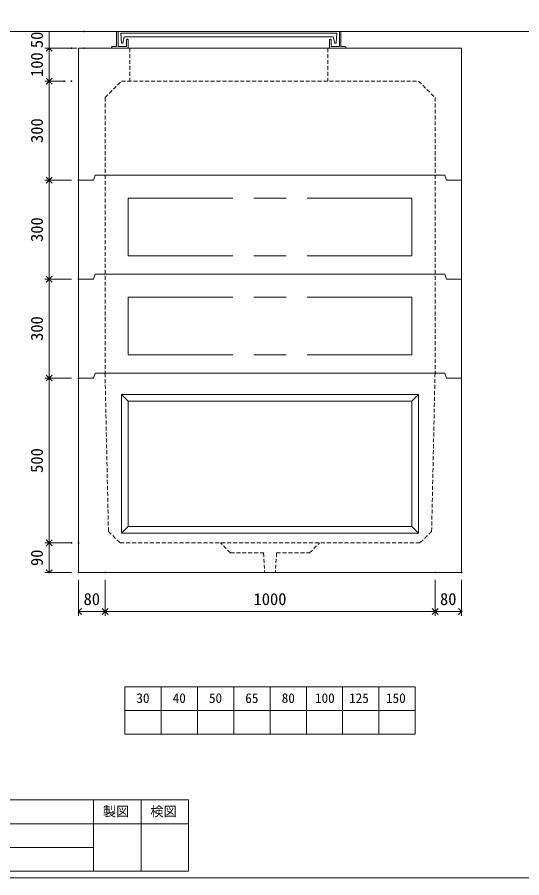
# Model space of a CAD drawing. Units: millimetres, scale not verified. Extents: x -4890 to 18489, y -2282 to 2282.
# Drawn here: x 299 to 1828, y -1993 to 616 of the extents above; entities that cross this region are included whole.
import ezdxf
from ezdxf.enums import TextEntityAlignment as Align

# ---------------------------------------------------------------- set-up
doc = ezdxf.new("R2010")
doc.units = ezdxf.units.MM
doc.header["$LTSCALE"] = 10
doc.header["$PDMODE"] = 32
doc.header["$PDSIZE"] = 2
doc.linetypes.add('DASHED1', pattern=[1.8, 1.2, -0.6])
doc.linetypes.add('USER2', pattern=[50.8, 31.75, -6.35, 6.35, -6.35])
doc.layers.add('0-1_Defpoints', color=7, linetype='Continuous')
for name, color, linetype, lineweight in [('0-2_waku', 7, 'Continuous', 18), ('0-3_gaikei', 7, 'Continuous', 18), ('0-4_kakure', 7, 'DASHED1', 5), ('0-5_sunpou', 7, 'Continuous', 5), ('0-8_uchigawa', 6, 'Continuous', 18), ('0-A_futa', 3, 'Continuous', 18), ('0-B_GL', 4, 'Continuous', 18), ('0-D_文字１', 7, 'Continuous', 18), ('1-2_uchigawa2', 6, 'USER2', 18)]:
    doc.layers.add(name, color=color, linetype=linetype, lineweight=lineweight)
doc.styles.add('ＭＳ ゴシック', font='')
doc.styles.get('ＭＳ ゴシック').set_extended_font_data('MS Gothic')

# ---------------------------------------------------------------- blocks, each defined once
blk = doc.blocks.new('_Open90')
at = {"layer": '0-5_sunpou'}
blk.add_line((0, 0), (-1, 0), dxfattribs=at)
blk.add_lwpolyline([(-0.5, 0.5), (0, 0), (-0.5, -0.5)], dxfattribs=at)
blk = doc.blocks.new('D53')
at = {"layer": '0-1_Defpoints'}
for p in [(1932.03, 1154.36), (2012.03, 1154.36), (2012.03, 1036.94)]:
    blk.add_point(p, dxfattribs=at)
at = {"layer": '0-5_sunpou'}
for p, q in [((1932.03, 1132.36), (1932.03, 1023.94)), ((2012.03, 1132.36), (2012.03, 1023.94)), ((1950.03, 1036.94), (1994.03, 1036.94))]:
    blk.add_line(p, q, dxfattribs=at)
at = {"layer": '0-5_sunpou', "xscale": 18, "yscale": 18, "rotation": 180}
blk.add_blockref('_Open90', (1932.03, 1036.94), dxfattribs=at)
at = {"layer": '0-5_sunpou', "xscale": 18, "yscale": 18}
blk.add_blockref('_Open90', (2012.03, 1036.94), dxfattribs=at)
at = {"layer": '0-5_sunpou', "style": 'ＭＳ ゴシック'}
blk.add_text('80', height=36.66, dxfattribs=at).set_placement((1947.03, 1044.94), align=Align.BOTTOM_LEFT)
blk = doc.blocks.new('D54')
at = {"layer": '0-1_Defpoints'}
for p in [(2012.03, 1154.36), (3012.03, 1154.36), (3012.03, 1036.94)]:
    blk.add_point(p, dxfattribs=at)
at = {"layer": '0-5_sunpou'}
for p, q in [((2012.03, 1132.36), (2012.03, 1023.94)), ((3012.03, 1132.36), (3012.03, 1023.94)), ((2030.03, 1036.94), (2994.03, 1036.94))]:
    blk.add_line(p, q, dxfattribs=at)
at = {"layer": '0-5_sunpou', "xscale": 18, "yscale": 18, "rotation": 180}
blk.add_blockref('_Open90', (2012.03, 1036.94), dxfattribs=at)
at = {"layer": '0-5_sunpou', "xscale": 18, "yscale": 18}
blk.add_blockref('_Open90', (3012.03, 1036.94), dxfattribs=at)
at = {"layer": '0-5_sunpou', "style": 'ＭＳ ゴシック'}
blk.add_text('1000', height=36.66, dxfattribs=at).set_placement((2462.03, 1044.94), align=Align.BOTTOM_LEFT)
blk = doc.blocks.new('D55')
at = {"layer": '0-1_Defpoints'}
for p in [(3012.03, 1154.36), (3092.03, 1154.36), (3092.03, 1036.94)]:
    blk.add_point(p, dxfattribs=at)
at = {"layer": '0-5_sunpou'}
for p, q in [((3012.03, 1132.36), (3012.03, 1023.94)), ((3092.03, 1132.36), (3092.03, 1023.94)), ((3030.03, 1036.94), (3074.03, 1036.94))]:
    blk.add_line(p, q, dxfattribs=at)
at = {"layer": '0-5_sunpou', "xscale": 18, "yscale": 18, "rotation": 180}
blk.add_blockref('_Open90', (3012.03, 1036.94), dxfattribs=at)
at = {"layer": '0-5_sunpou', "xscale": 18, "yscale": 18}
blk.add_blockref('_Open90', (3092.03, 1036.94), dxfattribs=at)
at = {"layer": '0-5_sunpou', "style": 'ＭＳ ゴシック'}
blk.add_text('80', height=36.66, dxfattribs=at).set_placement((3027.03, 1044.94), align=Align.BOTTOM_LEFT)
blk = doc.blocks.new('D56')
at = {"layer": '0-1_Defpoints'}
for p in [(1932.03, 1244.36), (1842.71, 1154.36), (1932.03, 1154.36)]:
    blk.add_point(p, dxfattribs=at)
at = {"layer": '0-5_sunpou'}
for p, q in [((1910.03, 1244.36), (1829.71, 1244.36)), ((1842.71, 1226.36), (1842.71, 1172.36)), ((1910.03, 1154.36), (1829.71, 1154.36))]:
    blk.add_line(p, q, dxfattribs=at)
at = {"layer": '0-5_sunpou', "xscale": 18, "yscale": 18}
for p, rotation in [((1842.71, 1244.36), 90), ((1842.71, 1154.36), 270)]:
    blk.add_blockref('_Open90', p, dxfattribs=dict(at, rotation=rotation))
at = {"layer": '0-5_sunpou', "style": 'ＭＳ ゴシック'}
blk.add_text('90', height=36.66, rotation=90, dxfattribs=at).set_placement((1834.71, 1174.36), align=Align.BOTTOM_LEFT)
blk = doc.blocks.new('D57')
at = {"layer": '0-1_Defpoints'}
for p in [(1932.03, 1744.36), (1842.71, 1244.36), (1910.03, 1244.36)]:
    blk.add_point(p, dxfattribs=at)
at = {"layer": '0-5_sunpou'}
for p, q in [((1910.03, 1744.36), (1829.71, 1744.36)), ((1842.71, 1726.36), (1842.71, 1262.36)), ((1888.03, 1244.36), (1829.71, 1244.36))]:
    blk.add_line(p, q, dxfattribs=at)
at = {"layer": '0-5_sunpou', "xscale": 18, "yscale": 18}
for p, rotation in [((1842.71, 1744.36), 90), ((1842.71, 1244.36), 270)]:
    blk.add_blockref('_Open90', p, dxfattribs=dict(at, rotation=rotation))
at = {"layer": '0-5_sunpou', "style": 'ＭＳ ゴシック'}
blk.add_text('500', height=36.66, rotation=90, dxfattribs=at).set_placement((1834.71, 1456.86), align=Align.BOTTOM_LEFT)
blk = doc.blocks.new('D58')
at = {"layer": '0-1_Defpoints'}
for p in [(1910.03, 2744.36), (1842.71, 2644.36), (1910.03, 2644.36)]:
    blk.add_point(p, dxfattribs=at)
at = {"layer": '0-5_sunpou'}
for p, q in [((1888.03, 2744.36), (1829.71, 2744.36)), ((1842.71, 2726.36), (1842.71, 2662.36)), ((1888.03, 2644.36), (1829.71, 2644.36))]:
    blk.add_line(p, q, dxfattribs=at)
at = {"layer": '0-5_sunpou', "xscale": 18, "yscale": 18}
for p, rotation in [((1842.71, 2744.36), 90), ((1842.71, 2644.36), 270)]:
    blk.add_blockref('_Open90', p, dxfattribs=dict(at, rotation=rotation))
at = {"layer": '0-5_sunpou', "style": 'ＭＳ ゴシック'}
blk.add_text('100', height=36.66, rotation=90, dxfattribs=at).set_placement((1834.71, 2656.86), align=Align.BOTTOM_LEFT)
blk = doc.blocks.new('D59')
at = {"layer": '0-1_Defpoints'}
for p in [(1888.03, 2644.36), (1842.71, 2344.36), (1932.03, 2344.36)]:
    blk.add_point(p, dxfattribs=at)
at = {"layer": '0-5_sunpou'}
for p, q in [((1866.03, 2644.36), (1829.71, 2644.36)), ((1842.71, 2626.36), (1842.71, 2362.36)), ((1910.03, 2344.36), (1829.71, 2344.36))]:
    blk.add_line(p, q, dxfattribs=at)
at = {"layer": '0-5_sunpou', "xscale": 18, "yscale": 18}
for p, rotation in [((1842.71, 2644.36), 90), ((1842.71, 2344.36), 270)]:
    blk.add_blockref('_Open90', p, dxfattribs=dict(at, rotation=rotation))
at = {"layer": '0-5_sunpou', "style": 'ＭＳ ゴシック'}
blk.add_text('300', height=36.66, rotation=90, dxfattribs=at).set_placement((1834.71, 2456.86), align=Align.BOTTOM_LEFT)
blk = doc.blocks.new('D60')
at = {"layer": '0-1_Defpoints'}
for p in [(1932.03, 2344.36), (1842.71, 2044.36), (1932.03, 2044.36)]:
    blk.add_point(p, dxfattribs=at)
at = {"layer": '0-5_sunpou'}
for p, q in [((1910.03, 2344.36), (1829.71, 2344.36)), ((1842.71, 2326.36), (1842.71, 2062.36)), ((1910.03, 2044.36), (1829.71, 2044.36))]:
    blk.add_line(p, q, dxfattribs=at)
at = {"layer": '0-5_sunpou', "xscale": 18, "yscale": 18}
for p, rotation in [((1842.71, 2344.36), 90), ((1842.71, 2044.36), 270)]:
    blk.add_blockref('_Open90', p, dxfattribs=dict(at, rotation=rotation))
at = {"layer": '0-5_sunpou', "style": 'ＭＳ ゴシック'}
blk.add_text('300', height=36.66, rotation=90, dxfattribs=at).set_placement((1834.71, 2156.86), align=Align.BOTTOM_LEFT)
blk = doc.blocks.new('D61')
at = {"layer": '0-1_Defpoints'}
for p in [(1932.03, 2044.36), (1842.71, 1744.36), (1932.03, 1744.36)]:
    blk.add_point(p, dxfattribs=at)
at = {"layer": '0-5_sunpou'}
for p, q in [((1910.03, 2044.36), (1829.71, 2044.36)), ((1842.71, 2026.36), (1842.71, 1762.36)), ((1910.03, 1744.36), (1829.71, 1744.36))]:
    blk.add_line(p, q, dxfattribs=at)
at = {"layer": '0-5_sunpou', "xscale": 18, "yscale": 18}
for p, rotation in [((1842.71, 2044.36), 90), ((1842.71, 1744.36), 270)]:
    blk.add_blockref('_Open90', p, dxfattribs=dict(at, rotation=rotation))
at = {"layer": '0-5_sunpou', "style": 'ＭＳ ゴシック'}
blk.add_text('300', height=36.66, rotation=90, dxfattribs=at).set_placement((1834.71, 1856.86), align=Align.BOTTOM_LEFT)
blk = doc.blocks.new('D62')
at = {"layer": '0-1_Defpoints'}
for p in [(1948.81, 2794.36), (1842.71, 2744.36), (1948.81, 2744.36)]:
    blk.add_point(p, dxfattribs=at)
at = {"layer": '0-5_sunpou'}
for p, q in [((1926.81, 2794.36), (1829.71, 2794.36)), ((1842.71, 2794.36), (1842.71, 2744.36)), ((1926.81, 2744.36), (1829.71, 2744.36))]:
    blk.add_line(p, q, dxfattribs=at)
at = {"layer": '0-5_sunpou', "style": 'ＭＳ ゴシック'}
blk.add_text('50', height=36.66, rotation=90, dxfattribs=at).set_placement((1834.71, 2744.36), align=Align.BOTTOM_LEFT)

msp = doc.modelspace()

# ---------------------------------------------------------------- linework, layer by layer
at = {"layer": '0-2_waku'}
for p, q in [((624.71, -1413.89), (624.71, -1557.89)), ((624.71, -1413.89), (624.71, -1557.89)), ((624.71, -1413.89), (624.71, -1557.89)), ((624.71, -1413.89), (624.71, -1557.89)), ((624.71, -1413.89), (1504.71, -1413.89)), ((734.71, -1413.89), (734.71, -1557.89)), ((844.71, -1413.89), (844.71, -1557.89)), ((844.71, -1413.89), (844.71, -1557.89)), ((954.71, -1413.89), (954.71, -1557.89)), ((1064.71, -1413.89), (1064.71, -1557.89)), ((1174.71, -1413.89), (1174.71, -1557.89)), ((1284.71, -1413.89), (1284.71, -1557.89)), ((1394.71, -1413.89), (1394.71, -1557.89)), ((1504.71, -1413.89), (1504.71, -1557.89)), ((624.71, -1485.89), (1504.71, -1485.89)), ((624.71, -1557.89), (1504.71, -1557.89)), ((-1210.01, -1756.89), (817.99, -1756.89)), ((529.99, -1756.89), (529.99, -1972.89)), ((529.99, -1756.89), (529.99, -1972.89)), ((673.99, -1756.89), (673.99, -1972.89)), ((817.99, -1756.89), (817.99, -1972.89)), ((-1210.01, -1828.89), (817.99, -1828.89)), ((-1210.01, -1900.89), (529.99, -1900.89)), ((-1210.01, -1972.89), (817.99, -1972.89)), ((-1230.01, -1992.89), (4889.99, -1992.89))]:
    msp.add_line(p, q, dxfattribs=at)
msp.add_lwpolyline([(-1230.01, 2282.11), (-1230.01, -1992.89), (4889.99, -1992.89)], dxfattribs=at)
at = {"layer": '0-3_gaikei'}
for p, q in [((484.71, 522.11), (1644.71, 522.11)), ((484.71, 522.11), (484.71, -477.89)), ((530.21, 522.11), (484.71, 522.11)), ((1644.71, 522.11), (1644.71, -477.89)), ((1064.71, 137.11), (534.71, 137.11)), ((1594.71, 137.11), (1064.71, 137.11)), ((1594.71, 137.11), (1599.71, 122.11)), ((1644.71, 122.11), (1599.71, 122.11)), ((1619.71, 122.11), (1644.71, 122.11)), ((1619.71, 122.11), (1644.71, 122.11)), ((1064.71, -162.89), (534.71, -162.89)), ((1594.71, -162.89), (1064.71, -162.89)), ((1594.71, -162.89), (1599.71, -177.89)), ((1644.71, -177.89), (1599.71, -177.89)), ((1619.71, -177.89), (1644.71, -177.89)), ((1619.71, -177.89), (1644.71, -177.89)), ((1064.71, -462.89), (534.71, -462.89)), ((1594.71, -462.89), (1064.71, -462.89)), ((1594.71, -462.89), (1599.71, -477.89)), ((484.71, -477.89), (484.71, -1067.89)), ((1644.71, -477.89), (1599.71, -477.89)), ((1619.71, -477.89), (1644.71, -477.89)), ((1619.71, -477.89), (1644.71, -477.89))]:
    msp.add_line(p, q, dxfattribs=at)
for points in [[(534.71, 137.11), (529.71, 122.11), (484.71, 122.11)], [(534.71, -162.89), (529.71, -177.89), (484.71, -177.89)], [(534.71, -462.89), (529.71, -477.89), (484.71, -477.89)], [(484.71, -1067.89), (1644.71, -1067.89), (1644.71, -477.89)]]:
    msp.add_lwpolyline(points, dxfattribs=at)
at = {"layer": '0-4_kakure'}
for p, q in [((639.71, 522.11), (639.71, 422.11)), ((1239.71, 522.11), (1239.71, 422.11)), ((564.71, 372.11), (614.71, 422.11)), ((614.71, 422.11), (1514.71, 422.11)), ((1514.71, 422.11), (1564.71, 372.11)), ((564.71, 372.11), (564.71, -462.89)), ((1564.71, 372.11), (1564.71, -462.89)), ((575.03, -942.89), (564.71, -462.89)), ((1564.71, -462.89), (1554.38, -942.89)), ((575.03, -942.89), (610.79, -977.89)), ((610.79, -977.89), (1064.71, -977.89)), ((944.71, -1007.89), (914.71, -977.89)), ((1184.71, -1007.89), (1214.71, -977.89)), ((944.71, -1007.89), (1044.71, -1007.89)), ((1044.71, -1007.89), (1048.71, -1067.89)), ((1084.71, -1007.89), (1080.71, -1067.89)), ((1084.71, -1007.89), (1184.71, -1007.89))]:
    msp.add_line(p, q, dxfattribs=at)
msp.add_lwpolyline([(1554.38, -942.89), (1518.62, -977.89), (1064.71, -977.89)], dxfattribs=at)
at = {"layer": '0-8_uchigawa'}
for p, q in [((614.71, -527.89), (634.71, -547.89)), ((614.71, -947.89), (614.71, -527.89)), ((1514.71, -947.89), (1514.71, -527.89)), ((634.71, -547.89), (1064.71, -547.89)), ((634.71, -927.89), (634.71, -547.89)), ((1494.71, -927.89), (1494.71, -547.89)), ((614.71, -947.89), (634.71, -927.89)), ((634.71, -927.89), (1494.71, -927.89)), ((1514.71, -947.89), (1494.71, -927.89)), ((614.71, -947.89), (1514.71, -947.89))]:
    msp.add_line(p, q, dxfattribs=at)
for points in [[(614.71, -527.89), (1064.71, -527.89), (1514.71, -527.89)], [(1064.71, -547.89), (1494.71, -547.89), (1514.71, -527.89)]]:
    msp.add_lwpolyline(points, dxfattribs=at)
at = {"layer": '0-A_futa'}
for p, q in [((599.7, 570.11), (599.7, 527.11)), ((601.7, 572.11), (604.7, 572.11)), ((604.7, 572.11), (604.7, 527.11)), ((612.52, 567.61), (1266.85, 567.61)), ((612.52, 567.61), (615.01, 537.61)), ((623.04, 556.61), (618.72, 537.61)), ((623.04, 556.61), (1256.37, 556.61)), ((631.7, 549.11), (632.7, 549.11)), ((1247.71, 549.11), (1246.71, 549.11)), ((1256.37, 556.61), (1260.69, 537.61)), ((1266.85, 567.61), (1264.6, 537.61)), ((1274.71, 572.11), (1274.71, 527.11)), ((1274.71, 572.11), (1277.71, 572.11)), ((1279.71, 570.11), (1279.71, 527.11)), ((584.7, 525.11), (584.7, 524.11)), ((586.7, 527.11), (599.7, 527.11)), ((639.71, 522.11), (586.7, 522.11)), ((604.7, 527.11), (629.7, 527.11)), ((615.01, 537.61), (618.72, 537.61)), ((629.7, 547.11), (629.7, 527.11)), ((634.7, 547.11), (634.7, 522.11)), ((1244.71, 547.11), (1244.71, 522.11)), ((1244.71, 522.11), (1292.71, 522.11)), ((1249.71, 547.11), (1249.71, 527.11)), ((1274.71, 527.11), (1249.71, 527.11)), ((1264.6, 537.61), (1260.69, 537.61)), ((1292.71, 527.11), (1279.71, 527.11)), ((1294.71, 525.11), (1294.71, 524.11))]:
    msp.add_line(p, q, dxfattribs=at)
for centre, start, end in [((601.7, 570.11), 90, 180), ((631.7, 547.11), 90, 180), ((632.7, 547.11), 0, 90), ((1246.71, 547.11), 90, 180), ((1247.71, 547.11), 0, 90), ((1277.71, 570.11), 0, 90), ((586.7, 525.11), 90, 180), ((586.7, 524.11), 180, 270), ((1292.71, 525.11), 0, 90), ((1292.71, 524.11), 270, 0)]:
    msp.add_arc(centre, 2, start, end, dxfattribs=at)
at = {"layer": '0-B_GL'}
msp.add_line((-1230.29, 572.11), (4889.71, 572.11), dxfattribs=at)
at = {"layer": '1-2_uchigawa2'}
for p, q in [((634.71, 67.11), (1064.71, 67.11)), ((634.71, 67.11), (634.71, -107.89)), ((1494.71, 67.11), (1064.71, 67.11)), ((1494.71, 67.11), (1494.71, -107.89)), ((634.71, -107.89), (1064.71, -107.89)), ((1494.71, -107.89), (1064.71, -107.89)), ((634.71, -232.89), (1064.71, -232.89)), ((634.71, -232.89), (634.71, -407.89)), ((1494.71, -232.89), (1064.71, -232.89)), ((1494.71, -232.89), (1494.71, -407.89)), ((634.71, -407.89), (1064.71, -407.89)), ((1494.71, -407.89), (1064.71, -407.89))]:
    msp.add_line(p, q, dxfattribs=at)

# ---------------------------------------------------------------- block references
at = {"layer": '0-5_sunpou'}
for name in ['D62', 'D58', 'D59', 'D60', 'D61', 'D57', 'D56', 'D53', 'D54', 'D55']:
    msp.add_blockref(name, (-1447.32, -2222.25), dxfattribs=at)

# ---------------------------------------------------------------- texts
at = {"layer": '0-D_文字１', "style": 'ＭＳ ゴシック'}
for s, p in [('30', (659.6, -1471.71)), ('40', (769.6, -1471.71)), ('50', (879.6, -1471.71)), ('65', (989.6, -1471.71)), ('80', (1100.01, -1471.71)), ('100', (1200.89, -1471.71)), ('125', (1304.27, -1471.71)), ('150', (1416.04, -1471.71)), ('製図', (558.05, -1815.14)), ('検図', (702.05, -1815.14))]:
    msp.add_text(s, height=29.33, dxfattribs=at).set_placement(p, align=Align.BOTTOM_LEFT)

doc.saveas('drawing.dxf')
